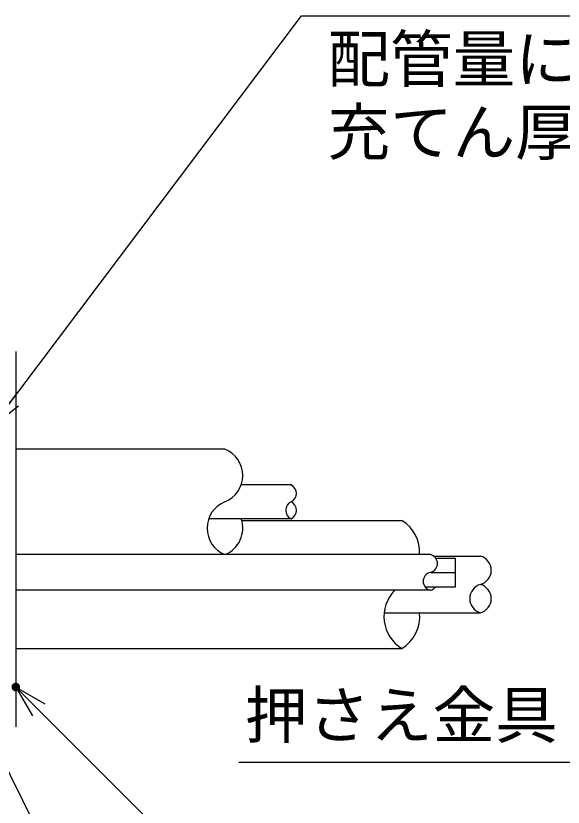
# Model space of a CAD drawing. Extents: x 443 to 1217, y -1921 to -677.
# Drawn here: x 911.53 to 941.36, y -761.09 to -717.95 of the extents above; entities that cross this region are included whole.
import ezdxf
from ezdxf.enums import TextEntityAlignment as Align

# ---------------------------------------------------------------- set-up
doc = ezdxf.new("R2010")
doc.units = 0
doc.header["$MEASUREMENT"] = 0
doc.layers.get('0').update_dxf_attribs({"linetype": 'CONTINUOUS'})
for name, color, linetype in [('10', 7, 'CONTINUOUS'), ('3', 8, 'CONTINUOUS'), ('5', 7, 'CONTINUOUS')]:
    doc.layers.add(name, color=color, linetype=linetype)
doc.styles.add('ｽﾀｲﾙ2', font='MS PGothic.ttf')

msp = doc.modelspace()

# ---------------------------------------------------------------- linework, layer by layer
at = {"color": 7, "linetype": 'Continuous'}
for p, q in [((910.242, -740.325), (927.094, -717.953)), ((927.094, -717.953), (972.388, -717.953)), ((911.533, -754.54), (922.297, -765.29)), ((910.148, -757.191), (923.178, -783.362)), ((941.812, -758.653), (923.684, -758.653))]:
    msp.add_line(p, q, dxfattribs=at)
at = {"color": 8}
for p, q in [((910.242, -740.325), (911.648, -738.458)), ((910.242, -740.325), (911.672, -739.207)), ((911.533, -754.54), (913.106, -755.446)), ((911.533, -754.54), (912.442, -756.111)), ((911.533, -754.54), (913.187, -756.192))]:
    msp.add_line(p, q, dxfattribs=at)
at = {"color": 8, "const_width": 0.234}
msp.add_lwpolyline([(911.552, -754.424, 1), (911.514, -754.655, 1), (911.552, -754.424)], format="xyb", dxfattribs=at)
at = {"layer": '3', "color": 3, "linetype": 'Continuous'}
msp.add_line((911.533, -736.252), (911.533, -756.704), dxfattribs=at)
at = {"layer": '5', "color": 3, "linetype": 'Continuous'}
for p, q in [((922.928, -741.571), (911.533, -741.571)), ((926.532, -743.518), (923.816, -743.518)), ((926.532, -745.372), (922.041, -745.372)), ((923.842, -745.455), (932.57, -745.455)), ((934.123, -747.319), (911.533, -747.319)), ((934.306, -747.402), (936.856, -747.402)), ((934.418, -747.514), (935.486, -747.514)), ((935.486, -749.072), (935.486, -747.514)), ((934.123, -748.293), (935.486, -748.293)), ((933.827, -749.072), (935.486, -749.072)), ((934.123, -749.267), (911.533, -749.267)), ((931.606, -750.496), (936.856, -750.496)), ((911.533, -752.444), (932.57, -752.444))]:
    msp.add_line(p, q, dxfattribs=at)
for centre, radius, start, end in [((922.355, -743.008), 1.547, 291.7426, 68.2574), ((926.311, -743.982), 0.513, 295.5134, 64.4866), ((923.502, -745.882), 1.547, 111.7462, 248.2538), ((926.754, -744.908), 0.514, 115.5575, 244.4425), ((926.31, -744.908), 0.514, 295.5575, 64.4425), ((922.355, -745.882), 1.547, 291.7462, 19.259), ((931.49, -747.202), 2.054, 356.7227, 58.2718), ((934.013, -747.806), 0.499, 282.6804, 77.3196), ((936.636, -748.176), 0.804, 285.8457, 74.1543), ((934.232, -748.78), 0.499, 102.6804, 257.3196), ((934.002, -748.765), 0.516, 283.5512, 323.4918), ((937.075, -749.722), 0.804, 105.8457, 254.1543), ((936.636, -749.722), 0.804, 285.8457, 74.1543), ((933.651, -750.696), 2.054, 135.9157, 238.2718), ((931.49, -750.696), 2.054, 301.7282, 5.6048)]:
    msp.add_arc(centre, radius, start, end, dxfattribs=at)

# ---------------------------------------------------------------- texts
at = {"layer": '10', "style": 'ｽﾀｲﾙ2'}
for tag, p in [('配管量によって耐火パックの', (928.517, -722.305)), ('充てん厚が変わります。', (928.517, -726.285)), ('押さえ金具', (924.015, -758.069))]:
    msp.add_attdef(tag, text='', height=2.5, dxfattribs=at).set_placement(p, align=Align.BOTTOM_LEFT)

doc.saveas('drawing.dxf')
